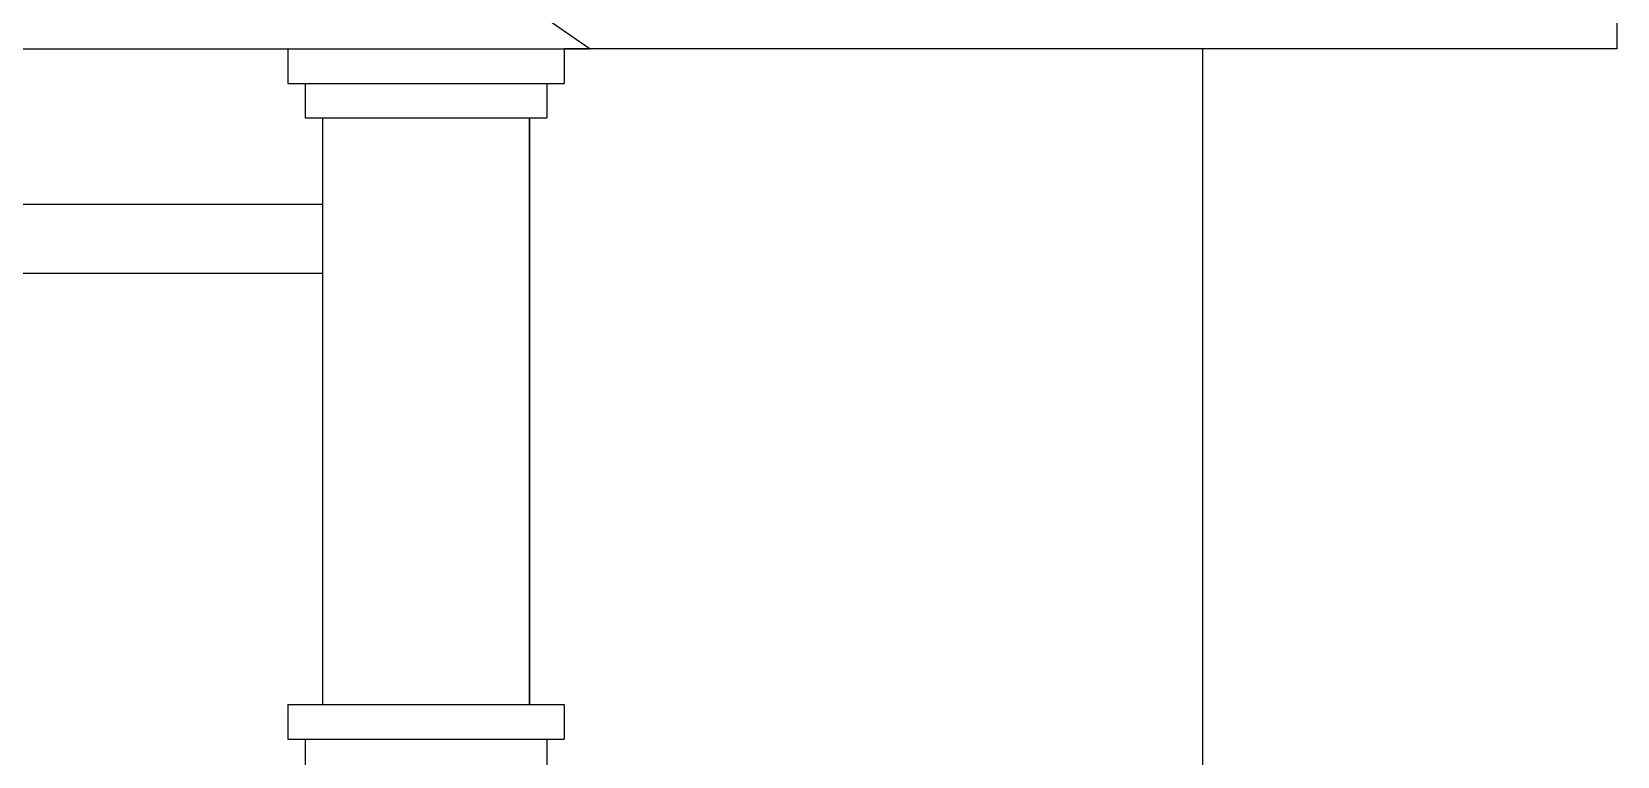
# Model space of a CAD drawing. Header units: inches. Extents: x -343 to 13887, y -13069 to -746.
# Drawn here: x 3064.2 to 3156, y -9053.2 to -9011.2 of the extents above; entities that cross this region are included whole.
import ezdxf

# ---------------------------------------------------------------- set-up
doc = ezdxf.new("R2010")
doc.units = ezdxf.units.IN
doc.header["$LTSCALE"] = 17
doc.header["$MEASUREMENT"] = 0
doc.layers.add('OUTLINE', color=1, linetype='Continuous', lineweight=25)

msp = doc.modelspace()

# ---------------------------------------------------------------- linework, layer by layer
at = {"layer": 'OUTLINE'}
for p, q in [((3037.539, -8971.079), (3096.517, -9012.163)), ((3156.018, -9012.163), (3156.018, -9007.163)), ((2981.832, -9012.163), (3096.517, -9012.163)), ((3079.018, -9012.163), (3095.018, -9012.163)), ((3079.018, -9012.163), (3079.018, -9014.163)), ((3095.018, -9012.163), (3095.018, -9014.163)), ((3156.018, -9012.163), (3095.018, -9012.163)), ((3132.018, -9119.163), (3132.018, -9012.163)), ((3079.018, -9014.163), (3080.018, -9014.163)), ((3080.018, -9014.163), (3080.018, -9016.163)), ((3080.018, -9014.163), (3094.018, -9014.163)), ((3094.018, -9014.163), (3095.018, -9014.163)), ((3094.018, -9014.163), (3094.018, -9016.163)), ((3080.018, -9016.163), (3094.018, -9016.163)), ((3081.018, -9016.163), (3081.018, -9050.163)), ((3093.018, -9050.163), (3093.018, -9016.163)), ((3002.555, -9021.163), (3081.018, -9021.163)), ((3093.018, -9050.163), (3093.018, -9021.163)), ((3006.555, -9025.163), (3081.018, -9025.163)), ((3079.018, -9050.163), (3095.018, -9050.163)), ((3079.018, -9050.163), (3079.018, -9052.163)), ((3095.018, -9050.163), (3095.018, -9052.163)), ((3079.018, -9052.163), (3080.018, -9052.163)), ((3080.018, -9052.163), (3080.018, -9054.163)), ((3080.018, -9052.163), (3094.018, -9052.163)), ((3094.018, -9052.163), (3095.018, -9052.163)), ((3094.018, -9052.163), (3094.018, -9054.163))]:
    msp.add_line(p, q, dxfattribs=at)
for points in [[(3081.018, -9012.163), (3093.018, -9012.163)], [(3093.018, -9050.163), (3093.018, -9016.163)], [(3093.018, -9016.163), (3093.018, -9050.163)], [(3081.018, -9050.163), (3093.018, -9050.163)]]:
    msp.add_lwpolyline(points, dxfattribs=at)

doc.saveas('drawing.dxf')
